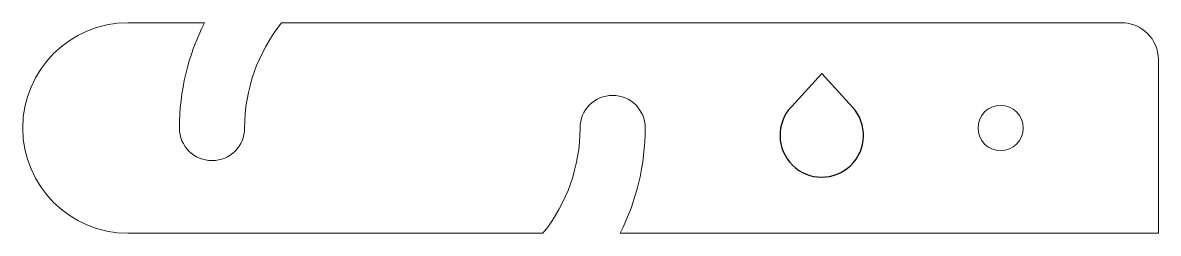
# Model space of a CAD drawing. Header units: millimetres. Extents: x -29 to 79, y -13 to 7.
import ezdxf

# ---------------------------------------------------------------- set-up
doc = ezdxf.new("R2010")
doc.units = ezdxf.units.MM
doc.layers.get('0').update_dxf_attribs({"linetype": 'CONTINUOUS'})

msp = doc.modelspace()

# ---------------------------------------------------------------- linework, layer by layer
at = {"color": 7, "linetype": 'CONTINUOUS', "lineweight": 15}
for p, q in [((-11.41, 7), (-18.69, 7)), ((75.81, 7), (-4.07, 7)), ((79.31, -13), (79.31, 3.5)), ((-18.69, -13), (20.79, -13)), ((28.12, -13), (79.31, -13))]:
    msp.add_line(p, q, dxfattribs=at)
for q in [(44.41, -0.98), (50.22, -1.01)]:
    msp.add_line((47.3, 2.17), q)
msp.add_circle((64.31, -3), 2.15, dxfattribs=at)
for centre, radius, start, end in [((-18.69, -3), 10, 90, 270), ((8.36, -3), 22.15, 153.1654, 180), ((8.36, -3), 15.95, 141.1811, 180), ((75.81, 3.5), 3.5, 0, 90), ((27.41, -3), 3.1, 0, 180), ((-10.69, -3), 3.1, 180, 0), ((8.36, -3), 15.95, 321.1811, 0), ((8.36, -3), 22.15, 333.1654, 0)]:
    msp.add_arc(centre, radius, start, end, dxfattribs=at)
msp.add_arc((47.3, -3.7), 3.97, 136.7327, 42.5969)

doc.saveas('drawing.dxf')
